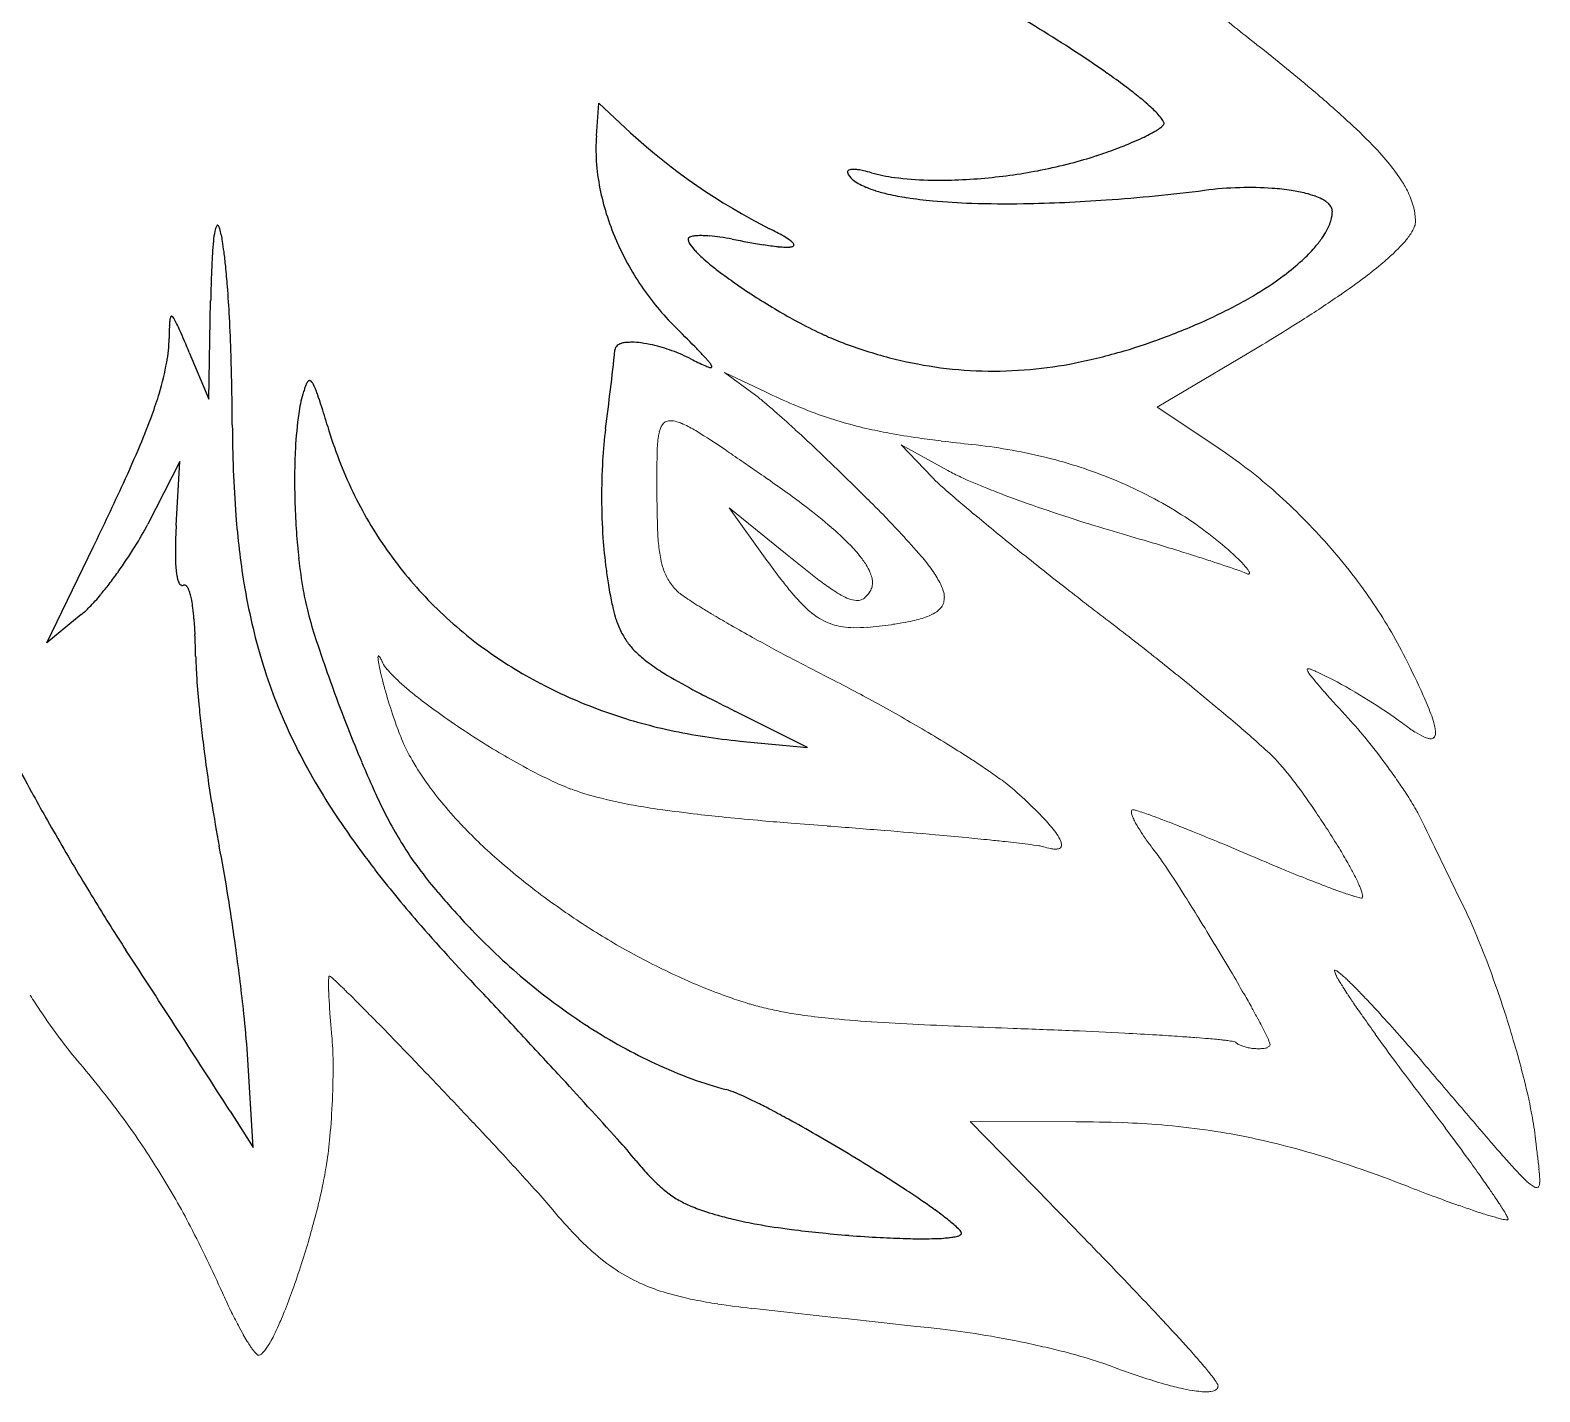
# Model space of a CAD drawing. Header units: millimetres. Extents: x -84 to 198, y -232 to 68.
# Drawn here: x 56.2 to 197.8, y -226 to -98.4 of the extents above; entities that cross this region are included whole.
import ezdxf

# ---------------------------------------------------------------- set-up
doc = ezdxf.new("R2010")
doc.units = ezdxf.units.MM
for name, color, linetype, lineweight, true_color in [('1', 1, 'Continuous', 0, 0xff0000), ('2', 3, 'Continuous', 25, 0x00ff00), ('3', 5, 'Continuous', 0, 0x0000ff)]:
    doc.layers.add(name, color=color, linetype=linetype, lineweight=lineweight, true_color=true_color)

msp = doc.modelspace()

# ---------------------------------------------------------------- linework, layer by layer
at = {"layer": '1'}
for p, q in [((170.5, -128.61), (161.9, -133.7)), ((161.9, -133.7), (167.67, -137.55)), ((154.29, -200.72), (144.38, -200.7)), ((144.38, -200.7), (151.86, -208.34))]:
    msp.add_line(p, q, dxfattribs=at)
for centre, radius, start, end in [((412.86, 205.78), 389.5, 230.876, 231.6633), ((25.76, -283.72), 234.57, 49.9309, 51.6632), ((121.46, -169.95), 85.89, 47.0681, 49.9309), ((142.21, -147.65), 55.44, 43.5442, 47.0681), ((164.47, -126.49), 24.73, 38.2665, 43.5442), ((170.04, -122.1), 17.63, 33.0154, 38.2665), ((176.29, -118.04), 10.18, 26.1032, 33.0154), ((178.61, -116.9), 7.59, 14.3358, 26.1032), ((181, -116.29), 5.12, 0, 14.3358), ((180.93, -114.37), 5.66, 321.6379, 327.0873), ((182.62, -115.47), 3.65, 327.0873, 339.4139), ((184.81, -116.29), 1.32, 339.4139, 0), ((174.56, -108.98), 14.02, 313.2653, 317.5796), ((177.37, -111.55), 10.21, 317.5796, 321.6379), ((158.65, -91.23), 37.87, 306.9763, 310.1603), ((165.62, -99.49), 27.06, 310.1603, 313.2653), ((136.97, -62.43), 73.92, 304.6976, 306.9763), ((120.34, -38.42), 103.12, 302.3356, 304.6976), ((70.63, 40.12), 196.07, 300.6228, 302.3356), ((140.73, -177.89), 48.5, 48.7103, 56.2659), ((135.24, -184.14), 56.82, 41.7306, 48.7103), ((135.73, -183.7), 56.17, 34.5854, 41.7306), ((144.43, -177.7), 45.6, 26.6537, 34.5854), ((176.12, -158.34), 0.146, 162.2557, 193.4097), ((176.04, -158.31), 0.0622, 113.7256, 162.2557), ((176.44, -158.26), 0.479, 193.4097, 210.4047), ((176.06, -158.37), 0.12, 91.7598, 113.7256), ((179.24, -156.62), 3.72, 210.4047, 216.4852), ((176.07, -158.69), 0.447, 80.4385, 91.7598), ((176.01, -159.08), 0.838, 73.6584, 80.4385), ((175.55, -160.63), 2.46, 69.7006, 73.6584), ((174.79, -162.69), 4.65, 64.4377, 69.7006), ((144.01, -227.04), 75.98, 63.1367, 64.4377), ((92.16, -203.94), 104.09, 24.5243, 26.6541), ((182.58, -154.15), 7.87, 216.4852, 219.2486), ((196.9, -142.45), 26.36, 219.2486, 220.7588), ((211.6, -129.78), 45.78, 220.7588, 221.9873), ((153.18, -206.93), 53.91, 53.9502, 62.1766), ((567.63, 190.64), 524.76, 221.9873, 222.3502), ((164.87, -170.77), 24.17, 20.1033, 24.5243), ((175.22, -166.98), 13.15, 16.2015, 20.1033), ((145.42, -194.21), 46.53, 38.9905, 42.3499), ((200.75, -142.19), 26.43, 233.1841, 234.9857), ((193.51, -152.52), 13.82, 234.9857, 237.4775), ((190.54, -157.17), 8.3, 237.4775, 244.159), ((183.32, -164.63), 4.71, 9.6831, 16.2015), ((185.39, -164.27), 2.61, 359.4853, 9.6831), ((130.92, -205.95), 65.19, 36.1526, 38.9905), ((187.75, -162.94), 1.89, 244.159, 258.1729), ((187.57, -163.79), 1.02, 258.1729, 270.0859), ((187.57, -164.34), 0.469, 270.0859, 287.7417), ((187.61, -164.46), 0.345, 287.7417, 315.6591), ((187.54, -164.4), 0.436, 315.6591, 340.4084), ((187.25, -164.29), 0.752, 340.4084, 359.4853), ((134.59, -203.26), 60.64, 34.6569, 36.1526), ((145.94, -195.42), 46.84, 32.9551, 34.6569), ((154.77, -189.69), 36.32, 30.0942, 32.9551), ((173.34, -178.93), 14.85, 25.62, 30.0942), ((1059.03, 246.19), 967.58, 205.64067, 206.14926), ((146.73, -201.81), 48.79, 23.229, 26.2421), ((116.74, -214.68), 81.42, 20.8966, 23.229), ((178.58, -186.57), 0.0646, 135, 196.1066), ((180.58, -185.99), 2.14, 196.1066, 206.2347), ((178.58, -186.56), 0.0561, 67.3636, 135), ((178.09, -187.74), 1.33, 54.2345, 67.3636), ((176.94, -189.34), 3.3, 51.5926, 54.2345), ((174.77, -192.07), 6.78, 49.75, 51.5926), ((104.66, -219.29), 94.35, 19.1585, 20.8966), ((90.73, -187.73), 6.54, 174.3793, 180.1346), ((99.73, -187.71), 15.54, 180.1346, 181.2265), ((113.55, -187.41), 29.36, 181.2265, 182.021), ((84.26, -187.09), 0.0365, 90, 174.3793), ((84.26, -187.22), 0.166, 48.5634, 90), ((59.26, -215.54), 37.95, 45.8798, 48.5634), ((183.2, -184.7), 5.06, 206.2347, 208.3205), ((187.74, -182.25), 10.23, 208.3205, 209.7877), ((191.44, -180.14), 14.48, 209.7877, 211.2558), ((203.46, -172.84), 28.54, 211.2558, 212.3014), ((172.91, -194.27), 9.66, 47.9304, 49.75), ((213, -166.81), 39.84, 212.3014, 213.3826), ((166.49, -201.38), 19.25, 46.641, 47.9304), ((161.19, -207), 26.97, 45.3184, 46.641), ((144.18, -224.19), 51.16, 44.358, 45.3184), ((107.17, -156.7), 60.25, 212.2567, 213.849), ((124.03, -187.04), 39.85, 182.021, 182.8979), ((152.24, -185.61), 68.09, 182.8979, 183.5687), ((26.31, -249.52), 85.27, 45.3469, 45.8798), ((-29.14, -305.64), 164.17, 44.9629, 45.3469), ((-73.16, -349.61), 226.38, 44.5525, 44.9629), ((242.44, -147.41), 75.09, 213.3826, 214.1701), ((264.59, -132.38), 101.86, 214.1701, 215.041), ((131.02, -237.06), 69.56, 43.3017, 44.358), ((94.88, -271.12), 119.23, 42.4948, 43.3017), ((94.34, -222.87), 105.27, 17.5131, 19.1585), ((111.27, -153.95), 65.19, 213.849, 216.8263), ((170.23, -184.49), 86.12, 183.5687, 184.4372), ((-201.18, -475.65), 406.04, 44.246, 44.5525), ((323.47, -91.08), 173.77, 215.041, 215.7078), ((71.44, -292.59), 151.01, 41.4527, 42.4948), ((199.74, -182.2), 115.72, 184.4372, 185.1864), ((-290.99, -563.12), 531.41, 43.8692, 44.246), ((360.61, -64.39), 219.52, 215.7078, 216.5738), ((96.82, -222.09), 102.67, 15.7769, 17.5131), ((97.37, -164.35), 47.83, 216.8263, 220.3023), ((55.04, -195.33), 29.58, 0.5556, 5.1797), ((32.17, -327.28), 203.41, 40.5547, 41.4527), ((-10.04, -255.46), 93.02, 36.2025, 40.3022), ((15.89, -195.71), 68.73, 357.5225, 0.5556), ((-435.18, -701.73), 731.41, 43.5481, 43.86923), ((419.77, -20.5), 293.18, 216.5738, 217.3231), ((-775.11, -1018.11), 1265.92, 40.32277, 40.55508), ((116.85, -216.43), 81.86, 13.8324, 15.7769), ((-434.34, -700.93), 730.25, 43.2288, 43.5481), ((134.1, -212.19), 64.1, 10.644, 13.8324), ((13.01, -195.59), 71.61, 354.7778, 357.5225), ((-98.13, -415.36), 358.08, 36.7106, 37.3227), ((625.8, 170.91), 571.55, 220.3228, 220.8373), ((3.47, -245.56), 76.27, 31.6747, 36.2025), ((-301.5, -576.06), 547.94, 42.8602, 43.2288), ((154.09, -320.91), 120.19, 87.8033, 89.9021), ((155.54, -282.93), 82.19, 85.2652, 87.8033), ((156.35, -273.14), 72.37, 82.002, 85.2652), ((170.79, -205.29), 26.76, 5.7089, 10.644), ((43.51, -198.38), 40.99, 351.1498, 354.7778), ((157.34, -266.14), 65.3, 78.5667, 82.002), ((156.89, -268.34), 67.54, 75.3467, 78.5667), ((-25.98, -361.55), 268.07, 36.0031, 36.7106), ((-171.82, -455.72), 371.02, 42.043, 42.8602), ((152.64, -284.61), 84.36, 72.4656, 75.3467), ((334.06, -81.25), 185.94, 220.8373, 221.3207), ((249.96, -197.38), 52.8, 185.7085, 187.0987), ((46.43, -198.83), 38.03, 348.0107, 351.1509), ((147.92, -299.55), 100.02, 70.4021, 72.4656), ((19.15, -328.76), 212.29, 35.4588, 36.0031), ((250.72, -154.52), 74.97, 221.3207, 222.0819), ((223.76, -178.86), 38.64, 222.0819, 224.7821), ((118.14, -213.79), 80.04, 6.1815, 7.0987), ((182.18, -206.86), 15.62, 2.8401, 6.1815), ((0.27, -247.54), 80.04, 27.5339, 31.6747), ((130.3, -349.04), 152.56, 68.7314, 70.4021), ((90.59, -277.89), 124.59, 34.7483, 35.4588), ((200.89, -201.56), 6.42, 224.7821, 231.4092), ((198.63, -204.39), 2.8, 231.4092, 240.4124), ((197.26, -206.53), 0.495, 332.4465, 346.3212), ((196.4, -206.32), 1.38, 346.3212, 354.6145), ((195.2, -206.21), 2.58, 354.6145, 2.8401), ((19.79, -193.17), 65.27, 345.6141, 348.0107), ((51.79, -254.07), 69.92, 40.1604, 42.043), ((248.21, -46.13), 172.5, 248.7312, 249.5912), ((233.69, -85.14), 130.87, 249.5912, 250.5785), ((117.42, -259.27), 91.93, 34.1071, 34.7483), ((153.06, -235.14), 48.89, 33.2279, 34.1071), ((197.53, -206.33), 0.57, 240.4124, 260.4615), ((197.48, -206.64), 0.252, 260.4615, 296.405), ((197.48, -206.65), 0.251, 296.405, 332.4465), ((9.06, -190.42), 76.34, 343.8505, 345.6141), ((146.65, -174.03), 54.2, 220.1602, 223.517), ((-625.44, -968.52), 1087.22, 44.00722, 44.36202), ((224.73, -110.56), 103.91, 250.5785, 251.3333), ((211.04, -151.09), 61.14, 251.3333, 252.3173), ((206.17, -166.35), 45.12, 252.3173, 253.2046), ((164.61, -227.57), 35.08, 32.3802, 33.2279), ((179.15, -218.35), 17.86, 31.1921, 32.3802), ((183.61, -215.65), 12.65, 30.0104, 31.1921), ((189.12, -212.47), 6.29, 28.3349, 30.0104), ((192.34, -210.73), 2.63, 19.8359, 28.3349), ((-29.86, -263.25), 114.01, 24.0648, 27.5339), ((200.07, -186.57), 23.99, 253.2046, 254.4213), ((198.25, -193.1), 17.22, 254.4213, 255.5935), ((196.15, -201.28), 8.78, 255.5935, 257.2354), ((195.08, -205.99), 3.95, 257.2354, 264.809), ((194.73, -209.82), 0.0957, 264.809, 315), ((194.77, -209.86), 0.0503, 315, 19.8359), ((1.55, -188.25), 84.16, 342.1709, 343.8505), ((126.27, -193.38), 26.1, 223.517, 228.355), ((122.2, -197.96), 19.97, 228.355, 236.4584), ((-262.29, -617.73), 582.32, 43.52242, 44.00722), ((5.56, -189.54), 79.95, 340.2821, 342.1709), ((120.17, -201.02), 16.3, 236.4584, 245.4293), ((29.36, -198.06), 54.67, 337.998, 340.2821), ((120.92, -199.38), 18.1, 245.4293, 252.8561), ((126.41, -193.46), 57.13, 204.0653, 205.8923), ((124.52, -187.71), 30.31, 252.8561, 258.5936), ((126.95, -175.65), 42.61, 258.5936, 261.5618), ((133.63, -130.64), 88.12, 261.5618, 263.6258), ((-144.92, -506.27), 420.46, 43.0603, 43.5224), ((114.64, -199.18), 44.04, 205.8923, 207.9732), ((41.76, -203.08), 41.29, 336.0777, 337.998), ((764.07, 5537.78), 5791.48, 263.653197, 263.829261), ((3.56, -367.52), 217.24, 42.4174, 43.0603), ((106.67, -203.41), 35.02, 207.9732, 209.5562), ((94.1, -210.53), 20.58, 209.5562, 211.6214), ((64.6, -213.53), 16.17, 330.9935, 333.4772), ((58.92, -210.69), 22.52, 333.4772, 336.0777), ((133.95, -290.49), 70.75, 80.775, 83.8404), ((129.99, -314.86), 95.44, 78.1357, 80.775), ((89.48, -213.38), 15.15, 211.6214, 213.4904), ((83.53, -217.31), 8.02, 213.4904, 216.0591), ((80.18, -219.75), 3.88, 216.0591, 226.249), ((75.12, -219.65), 3.99, 314.4114, 327.5149), ((71.53, -217.37), 8.24, 327.5149, 330.9935), ((131.22, -308.98), 89.43, 76.7506, 78.1357), ((135.39, -291.3), 71.27, 75.1991, 76.7506), ((49.41, -325.62), 155.13, 41.7889, 42.4174), ((106.33, -274.75), 78.79, 40.907, 41.7889), ((77.65, -222.4), 0.212, 226.249, 270.9221), ((77.65, -222.23), 0.38, 270.9774, 314.4114), ((138.9, -278), 57.51, 72.8047, 75.1991), ((147.62, -249.83), 28.02, 69.3743, 72.8047), ((186.92, -145.4), 83.56, 249.3733, 251.48), ((123.56, -259.82), 55.99, 40.0344, 40.907), ((175.27, -180.21), 46.85, 251.48, 254.2936), ((144.81, -241.97), 28.24, 38.8059, 40.0344), ((151.19, -236.84), 20.05, 37.5894, 38.8059), ((159.04, -230.8), 10.15, 35.879, 37.5894), ((163.21, -227.78), 5, 29.1275, 35.879), ((171.7, -192.88), 33.69, 254.2936, 256.9761), ((167.87, -209.44), 16.7, 256.9761, 260.7869), ((167.03, -214.65), 11.41, 260.7869, 264.8224), ((166.46, -220.89), 5.15, 264.8224, 270.8341), ((166.49, -222.67), 3.37, 270.8341, 277.7275), ((166.75, -224.57), 1.45, 277.7275, 288.255), ((166.9, -225.03), 0.97, 288.255, 299.6882), ((167.12, -225.42), 0.523, 299.6882, 315.2844), ((167.2, -225.49), 0.411, 315.2844, 338.1402), ((167.34, -225.48), 0.274, 0, 29.1275), ((167.16, -225.48), 0.449, 338.1402, 0)]:
    msp.add_arc(centre, radius, start, end, dxfattribs=at)
at = {"layer": '2'}
for p, q in [((109.32, -108.28), (109.55, -105.22)), ((109.55, -105.22), (112.51, -107.98)), ((72.98, -132.97), (73.14, -123.71)), ((71.14, -128.59), (72.98, -132.97)), ((70.26, -138.82), (67.25, -144.67)), ((69.91, -144.81), (70.26, -138.82)), ((57.78, -155.82), (62.13, -146.83)), ((61.01, -153.16), (57.78, -155.82)), ((129.12, -165.63), (122.3, -162.21)), ((122.78, -165.02), (129.12, -165.63)), ((77.14, -203.14), (76.59, -194.37)), ((74.97, -199.73), (77.14, -203.14))]:
    msp.add_line(p, q, dxfattribs=at)
for centre, radius, start, end in [((58.28, -248.39), 176.39, 58.1846, 60.5845), ((70.61, -228.52), 153.01, 56.7081, 58.1846), ((99.93, -183.87), 99.59, 54.8779, 56.7081), ((113.84, -164.1), 75.42, 53.3297, 54.8779), ((133.75, -137.36), 42.08, 51.2571, 53.3297), ((140.74, -128.64), 30.91, 49.3596, 51.2571), ((149.95, -117.92), 16.77, 46.7839, 49.3596), ((154.88, -112.67), 9.57, 39.0715, 46.7839), ((159.46, -103.82), 4.6, 302.9042, 306.1687), ((160.86, -105.73), 2.25, 306.1687, 310.844), ((161.24, -107.51), 1.38, 18.681, 39.0715), ((161.65, -106.65), 1.03, 310.844, 328.7869), ((162.41, -107.11), 0.141, 328.7869, 18.6785), ((125.88, -109.54), 16.61, 175.6423, 183.7908), ((151.35, -65.7), 57.4, 227.4345, 243.292), ((144.32, -72.8), 39.17, 290.4885, 292.9106), ((147.6, -80.57), 30.73, 292.9106, 294.8083), ((153.11, -92.48), 17.61, 294.8083, 297.3153), ((155.32, -96.76), 12.79, 297.3153, 299.6469), ((158.4, -102.19), 6.56, 299.6469, 302.9042), ((144.54, -75.07), 36.95, 284.5302, 288.4065), ((139.48, -59.87), 52.98, 288.4059, 290.4885), ((129.66, -109.29), 20.4, 183.7908, 191.142), ((133.03, -111.66), 0.168, 147.1912, 188.4947), ((133.37, -111.61), 0.514, 188.4947, 211.7194), ((133.06, -111.69), 0.207, 115.1128, 147.1912), ((133.28, -112.15), 0.724, 98.1294, 115.1128), ((133.38, -112.86), 1.44, 88.3158, 98.1294), ((133.3, -115.52), 4.1, 82.5119, 88.3158), ((133, -117.84), 6.44, 77.7191, 82.5119), ((131.46, -124.88), 13.64, 74.4258, 77.7191), ((139.23, -97), 15.3, 254.4213, 262.6309), ((141.12, -61.03), 51.41, 278.1624, 281.124), ((141.81, -64.52), 47.85, 281.124, 284.5302), ((131.45, -108.94), 22.22, 191.142, 197.3742), ((134.6, -110.85), 1.97, 211.7179, 234.3682), ((136.91, -107.63), 5.93, 234.3682, 247.3562), ((138.25, -104.42), 9.4, 247.3562, 252.8788), ((141.32, -80.9), 31.53, 262.6309, 268.3462), ((141.55, -72.94), 39.49, 268.3462, 271.9962), ((141.18, -62.3), 50.14, 271.9962, 275.2355), ((140.95, -59.82), 52.63, 275.2355, 278.1624), ((170.66, -148.62), 35.5, 91.6341, 96.9932), ((170.5, -143.05), 29.93, 85.7972, 91.6341), ((170.94, -137.12), 23.99, 81.4739, 85.7972), ((140.49, -97.16), 17.01, 252.8788, 256.9847), ((141.9, -91.07), 23.26, 256.9847, 261.4083), ((144.9, -71.18), 43.37, 261.4083, 264.6472), ((146.37, -55.51), 59.11, 264.6472, 268.1971), ((147.77, -11.07), 103.57, 268.1971, 270.8787), ((147.31, 18.95), 133.59, 270.8787, 274.2075), ((143.12, 75.94), 190.74, 274.2075, 276.9932), ((172.44, -127.09), 13.85, 75.7832, 81.4739), ((173.4, -123.32), 9.96, 70.4393, 75.7832), ((175.03, -118.71), 5.07, 62.944, 70.4393), ((175.7, -117.4), 3.6, 55.6431, 62.944), ((176.64, -116.04), 1.94, 45.697, 55.6431), ((177.09, -115.57), 1.29, 25.8577, 45.697), ((134.13, -108.1), 25.03, 197.3742, 203.2459), ((175.49, -115.34), 2.84, 343.5147, 0), ((177.56, -115.34), 0.767, 0, 25.8577), ((81.95, -118.93), 8.59, 168.4873, 174.7588), ((77.28, -117.98), 3.82, 164.628, 168.4873), ((74.84, -117.31), 1.29, 157.9921, 164.628), ((74.22, -117.06), 0.615, 144.7201, 157.9921), ((73.8, -116.77), 0.11, 112.9262, 144.7201), ((73.79, -116.72), 0.0619, 54.2928, 112.9262), ((73.64, -116.92), 0.312, 29.1168, 54.2928), ((72.96, -117.31), 1.09, 16.8206, 29.1168), ((67.62, -118.92), 6.66, 11.846, 16.8206), ((112.33, -143.43), 29.57, 60.5205, 63.4421), ((171.54, -113.77), 7.11, 324.551, 331.4393), ((173.16, -114.65), 5.27, 331.4393, 343.5147), ((125.29, -122.91), 52.11, 174.7588, 177.3037), ((61.92, -120.11), 12.49, 8.9717, 11.846), ((42.92, -123.11), 31.72, 7.1681, 8.9717), ((135.38, -107.56), 26.39, 203.2459, 214.1298), ((118.06, -117.95), 0.151, 122.6267, 180), ((118.54, -117.95), 0.624, 180, 209.2992), ((118.53, -118.69), 1.02, 101.3375, 122.6267), ((121.34, -116.38), 3.84, 209.2992, 221.0042), ((118.8, -120.01), 2.37, 96.0107, 101.3375), ((123.7, -114.33), 6.96, 221.0042, 224.8289), ((119.05, -122.46), 4.83, 92.2838, 96.0107), ((119.13, -124.42), 6.79, 88.433, 92.2838), ((118.98, -129.91), 12.28, 85.5694, 88.433), ((118.7, -133.52), 15.91, 82.0353, 85.5694), ((117.81, -139.87), 22.32, 79.0513, 82.0353), ((141.15, -19.25), 100.54, 259.051, 260.7395), ((128.62, -96.11), 22.66, 260.7395, 264.2962), ((127.48, -107.48), 11.24, 264.2962, 267.9851), ((123.94, -122.88), 5.97, 54.0161, 60.5205), ((127.19, -115.82), 2.89, 267.9851, 275.2606), ((125.96, -120.1), 2.53, 45.2279, 54.0161), ((127.31, -117.14), 1.56, 275.2606, 281.495), ((127.51, -118.11), 0.57, 281.495, 291.8254), ((127.6, -118.33), 0.333, 291.8254, 306.0613), ((127.45, -118.6), 0.41, 23.2589, 45.2279), ((127.71, -118.49), 0.139, 306.0613, 328.1883), ((127.66, -118.51), 0.184, 359.4305, 23.2589), ((127.74, -118.51), 0.108, 328.1883, 359.4305), ((165.77, -109.28), 14.44, 312.3492, 319.0596), ((168.23, -111.41), 11.18, 319.0596, 324.551), ((27.47, -125.06), 47.3, 5.5239, 7.1681), ((128.07, -109.99), 13.12, 224.8289, 227.6147), ((131.38, -106.36), 18.04, 227.6147, 230.6079), ((140.58, -95.15), 32.54, 230.6079, 232.8365), ((159.49, -102.39), 23.76, 307.1202, 312.3492), ((157.81, -124.44), 84.66, 177.3037, 178.2527), ((-17.11, -129.37), 92.09, 4.3457, 5.5239), ((146.82, -86.92), 42.86, 232.8365, 235.5176), ((155.6, -97.26), 30.19, 300.4107, 307.1202), ((221.58, -126.38), 148.46, 178.2527, 178.9693), ((-47.66, -131.69), 122.73, 2.9951, 4.3457), ((134.87, -107.91), 25.77, 214.1298, 225.1449), ((157.59, -71.24), 61.89, 235.5176, 237.7489), ((159.02, -68.98), 64.56, 237.7489, 239.773), ((149.43, -86.74), 42.38, 294.7486, 300.4107), ((77.37, -126.42), 8.11, 175.2958, 178.0212), ((73.97, -126.14), 4.69, 172.429, 175.2958), ((70.9, -125.74), 1.6, 167.5175, 172.429), ((70.2, -125.58), 0.876, 159.4605, 167.5175), ((69.59, -125.35), 0.226, 143.5765, 159.4605), ((69.47, -125.26), 0.0766, 87.1942, 143.5765), ((69.46, -125.34), 0.147, 47.382, 87.1942), ((69.12, -125.7), 0.649, 31.3103, 47.382), ((64.38, -128.59), 6.2, 26.1287, 31.3103), ((56.87, -132.28), 14.57, 23.5158, 26.1287), ((-114.89, -135.21), 190.05, 1.9098, 2.9951), ((155.06, -75.77), 56.71, 239.773, 241.9328), ((150.48, -84.36), 46.97, 241.9328, 245.0608), ((137.19, -60.19), 71.63, 290.9244, 294.7467), ((54.7, -126.99), 14.55, 350.0075, 358.9758), ((135.42, -128.43), 66.19, 178.0212, 178.9748), ((-91.39, -196.79), 176.26, 22.7646, 23.5158), ((-70.69, -314.51), 265.67, 44.5813, 45.1447), ((140.97, -104.8), 24.42, 245.0608, 249.3994), ((142.96, -75.27), 55.48, 286.5812, 290.9244), ((-155.24, -100.02), 267.8, 352.3361, 353.9282), ((111.59, -128.37), 0.535, 152.5378, 177.502), ((111.66, -128.4), 0.609, 129.1667, 152.5378), ((111.81, -128.59), 0.85, 115.4529, 129.1667), ((112.14, -129.27), 1.61, 105.4962, 115.4529), ((112.33, -129.98), 2.35, 95.8413, 105.4962), ((112.59, -132.54), 4.91, 89.1763, 95.8413), ((112.56, -134.63), 7.01, 82.3721, 89.1763), ((111.87, -139.86), 12.28, 77.2328, 82.3721), ((111.24, -142.61), 15.1, 70.0217, 77.2328), ((110.88, -143.6), 16.15, 63.0491, 70.0217), ((89.7, -156.45), 40.49, 43.1378, 44.5813), ((102.83, -144.14), 22.49, 41.6809, 43.1378), ((148.21, -85.55), 44.99, 249.3993, 255.3247), ((144.7, -81.11), 49.38, 281.1353, 286.5812), ((44.91, -125.26), 24.48, 343.0968, 350.0075), ((-137.61, -135.96), 212.78, 1.0604, 1.9098), ((135.07, -96.03), 37.21, 243.0494, 245.2304), ((120.71, -127.14), 2.94, 245.2304, 252.9907), ((113.83, -134.35), 7.76, 39.2004, 41.6809), ((116.56, -132.12), 4.24, 35.0535, 39.2004), ((120.19, -128.84), 1.17, 252.9907, 260.6567), ((120.04, -129.76), 0.238, 260.6567, 277.6825), ((119.24, -130.24), 0.964, 26.3484, 35.0535), ((120.06, -129.91), 0.0829, 277.6825, 317.8338), ((119.67, -130.03), 0.488, 17.8678, 26.3484), ((120.07, -129.92), 0.0665, 317.8338, 2.9062), ((119.98, -129.93), 0.157, 2.9062, 17.8678), ((146.66, -91.46), 38.88, 255.3247, 261.6996), ((146.48, -92.68), 37.65, 261.6996, 268.4805), ((146.51, -91.58), 38.75, 268.4805, 275.1646), ((146.3, -89.25), 41.09, 275.1646, 281.1353), ((85.13, -132.95), 3.33, 154.8806, 158.9737), ((83.27, -132.08), 1.28, 148.2812, 154.8806), ((82.87, -131.82), 0.803, 139.9196, 148.2812), ((82.51, -131.52), 0.334, 126.9413, 139.9196), ((82.42, -131.41), 0.193, 97.3845, 126.9413), ((82.42, -131.38), 0.163, 65.1515, 97.3845), ((82.34, -131.55), 0.348, 33.8022, 65.1515), ((79.89, -133.19), 3.3, 23.7356, 33.8022), ((33.68, -121.85), 36.22, 339.6809, 343.0968), ((-166.14, -136.49), 241.31, 0.2628, 1.0604), ((94.04, -136.04), 12.76, 163.8144, 172.2034), ((96.81, -136.85), 15.64, 162.0304, 163.8146), ((87, -133.66), 5.33, 158.9737, 162.0304), ((76.5, -134.68), 7, 21.199, 23.7356), ((68.53, -137.77), 15.55, 19.4972, 21.199), ((58.87, -141.19), 25.8, 17.4121, 19.4972), ((-1.44, -108.84), 73.68, 337.2859, 339.6809), ((120.78, -139.7), 39.75, 172.2034, 176.953), ((-45.46, -173.91), 135.14, 16.5012, 17.4121), ((199.36, -134.81), 124.19, 180.2634, 184.1847), ((123.34, -123.91), 40.91, 196.5009, 205.6835), ((151.2, -141.02), 41.37, 172.6553, 176.79), ((-36.94, -93.98), 112.16, 335.3066, 337.2859), ((134.71, -140.44), 53.7, 176.953, 179.5316), ((170.26, -142.09), 60.46, 176.79, 180.2102), ((150.36, -140.57), 69.35, 179.5316, 181.8006), ((-232.94, -3.86), 327.88, 334.1489, 335.3066), ((151.86, -140.53), 70.85, 181.8006, 183.9694), ((121.44, -124.82), 38.81, 205.6835, 215.112), ((169.76, -142.09), 59.96, 180.2102, 183.6942), ((145.69, -138.74), 70.37, 184.1847, 189.3946), ((39.1, -130.16), 31.67, 328.2834, 332.735), ((127.06, -148.12), 57.25, 176.6783, 178.4365), ((141.95, -141.21), 60.92, 183.9694, 186.3083), ((30.09, -124.59), 42.25, 324.4298, 328.2834), ((97.49, -147.32), 27.66, 178.4365, 180.966), ((121.39, -124.86), 38.74, 215.112, 224.5816), ((149.07, -143.43), 39.22, 183.6942, 188.002), ((88.74, -147.46), 18.91, 180.966, 183.6607), ((131.13, -142.41), 50.04, 186.3083, 189.7703), ((32.8, -126.53), 38.92, 322.3497, 324.4298), ((78.42, -148.12), 8.57, 183.6607, 187.6634), ((75.52, -148.51), 5.64, 187.6634, 192.2572), ((72.3, -149.21), 2.35, 192.2572, 199.3785), ((71.48, -149.5), 1.48, 199.3785, 208.1869), ((214.25, -134.26), 105.05, 188.0022, 188.829), ((45.43, -136.64), 22.75, 315.8809, 319.9668), ((40.14, -132.19), 29.65, 319.9668, 322.3497), ((70.7, -149.92), 0.6, 208.1869, 222.0247), ((70.5, -150.1), 0.327, 222.0247, 255.2356), ((70.49, -150.14), 0.29, 255.2356, 290.5913), ((70.67, -150.62), 0.223, 65.1735, 110.6007), ((70.56, -150.85), 0.483, 34.7372, 65.1735), ((70.09, -151.18), 1.06, 25.3911, 34.7372), ((68.78, -151.8), 2.5, 19.3044, 25.3911), ((67.54, -152.24), 3.82, 14.0108, 19.3044), ((62.99, -153.37), 8.52, 10.4667, 14.0108), ((136.62, -140.24), 61.18, 189.3946, 193.0066), ((106.45, -146.66), 24.99, 189.7703, 194.6695), ((146.88, -144.73), 36.87, 188.829, 190.2246), ((134.83, -146.9), 24.62, 190.2246, 193.5286), ((55.26, -146.17), 9.05, 309.4017, 315.8809), ((59.05, -154.1), 12.52, 7.1698, 10.4667), ((45.68, -155.78), 25.99, 4.8816, 7.1698), ((122.57, -123.7), 40.4, 224.5816, 233.8549), ((122.41, -149.89), 11.86, 193.5286, 198.2908), ((34.79, -156.71), 36.93, 2.5927, 4.8816), ((128.62, -142.09), 52.97, 193.0066, 196.8885), ((121.26, -142.78), 40.3, 194.6697, 198.241), ((119.69, -150.79), 8.99, 198.2908, 206.495), ((0.56, -158.26), 71.18, 0.9443, 2.5927), ((230.8, -106.68), 155.64, 198.241, 200.0582), ((117.76, -151.75), 6.83, 206.495, 215.9072), ((107.46, -156.5), 35.72, 180.9456, 183.7117), ((123.56, -122.33), 42.08, 233.8549, 242.4289), ((118.06, -151.54), 7.2, 215.9072, 224.558), ((120.55, -149.08), 10.69, 224.558, 231.6532), ((126.93, -142.6), 51.21, 196.8885, 201.0391), ((123.32, -145.58), 15.15, 231.6532, 238.1607), ((141.24, -116.72), 49.13, 238.1607, 241.7734), ((162.38, -152.94), 90.76, 183.7117, 185.447), ((125.75, -118.15), 46.8, 242.4289, 250.5586), ((127.6, -142.35), 51.92, 201.0391, 205.1611), ((254.57, -98), 180.95, 200.0582, 201.3185), ((160.2, -81.39), 89.23, 241.7734, 242.834), ((270.02, 132.59), 329.74, 242.834, 243.3857), ((189.38, -150.36), 117.88, 185.447, 186.4658), ((126.75, -115.32), 49.81, 250.5586, 257.7603), ((224.86, -146.34), 153.59, 186.4658, 187.3584), ((215.29, -113.33), 138.78, 201.3185, 202.7576), ((128.21, -108.56), 56.72, 257.7603, 264.508), ((129.84, -141.29), 54.4, 205.1611, 208.9242), ((185.66, -99.16), 147.35, 207.2763, 208.6457), ((236.76, -144.8), 165.59, 187.3584, 189.0401), ((185.86, -125.68), 106.86, 202.7573, 204.2342), ((138.16, -136.69), 63.91, 208.9242, 212.396), ((224.1, -78.16), 191.15, 208.6457, 209.4515), ((139.24, -146.66), 55.74, 204.2342, 206.2791), ((190.56, -152.16), 118.8, 189.0401, 191.0255), ((144.28, -132.81), 71.15, 212.396, 215.2079), ((274.16, -49.9), 248.63, 209.4515, 210.1581), ((128.32, -152.05), 43.56, 206.2791, 209.6006), ((160.89, -121.09), 91.48, 215.2079, 217.6877), ((119.37, -157.14), 33.26, 209.6006, 213.4015), ((290.67, -40.3), 267.73, 210.1581, 211.4933), ((-60.88, -201.15), 137.36, 9.2299, 11.0259), ((119.76, -156.88), 33.74, 213.4015, 217.1065), ((175.74, -109.62), 110.25, 217.6877, 220.9885), ((129.77, -149.31), 46.28, 217.1065, 220.2696), ((-149.38, -215.53), 227.02, 7.8329, 9.2299), ((140.28, -140.41), 60.05, 220.2696, 222.1635), ((225.12, -80.46), 190.86, 211.4933, 213.0748), ((181.48, -103.1), 115.64, 222.1635, 223.5283), ((243.44, -50.79), 199.94, 220.9885, 223.4394), ((140.98, -141.57), 59.77, 223.5283, 230.3763), ((-2120.94, -1611.16), 2610.4, 32.73107, 33.12606), ((-135.9, -213.67), 213.41, 6.2079, 7.8329), ((-518.39, -772.22), 849.28, 43.0702, 43.43954), ((140.5, -142.14), 59.03, 230.3763, 237.267), ((-6.68, -199.62), 83.43, 3.6088, 6.2079), ((-515.55, -769.56), 845.38, 42.70001, 43.0702), ((138.69, -144.97), 55.68, 237.267, 241.0427), ((135.61, -150.54), 49.31, 241.0427, 245.0548), ((133.91, -154.19), 45.28, 245.0548, 249.8035), ((-361.26, -627.19), 635.44, 41.95548, 42.70001), ((130.85, -162.51), 36.42, 249.8035, 255.0993), ((119.77, -204.12), 6.64, 66.9349, 75.0994), ((107.19, -233.67), 38.76, 63.5572, 66.9349), ((96.61, -254.95), 62.53, 62.266, 63.5572), ((76.8, -292.63), 105.09, 61.27, 62.266), ((62.35, -318.98), 135.15, 60.0035, 61.27), ((62.05, -246.64), 66.23, 39.6491, 41.9555), ((37.75, -361.6), 184.36, 58.9192, 60.0035), ((37.71, -361.66), 184.43, 57.8321, 58.9192), ((141.62, -180.69), 37.13, 219.6492, 222.1994), ((126.58, -194.33), 16.82, 222.1994, 225.9887), ((123.59, -197.42), 12.52, 225.9887, 232.7301), ((64.76, -318.65), 133.62, 56.5548, 57.8321), ((121.83, -199.74), 9.61, 232.7301, 240.4262), ((122.24, -199.02), 10.43, 240.4262, 247.0567), ((82, -292.56), 102.35, 55.5209, 56.5548), ((124.95, -192.62), 17.38, 247.0567, 252.1916), ((127.2, -185.6), 24.75, 252.1916, 254.7723), ((134.94, -157.17), 54.22, 254.7723, 256.5157), ((107.06, -256.07), 58.08, 54.1483, 55.5209), ((116, -243.69), 42.81, 52.9025, 54.1483), ((130.07, -177.49), 33.32, 256.5157, 260.1836), ((137.7, -133.35), 78.12, 260.1836, 262.5789), ((140.46, -112.2), 99.45, 262.5789, 264.0641), ((127.73, -228.19), 23.37, 51.2165, 52.9025), ((134, -220.38), 13.36, 46.1014, 51.2165), ((142.09, -211.98), 1.7, 31.7179, 46.1014), ((142.57, -91.87), 119.88, 264.0641, 265.4168), ((142.36, -94.51), 117.24, 265.4168, 266.8532), ((140.46, -129.15), 82.54, 266.8532, 268.565), ((139.95, -149.39), 62.3, 268.565, 269.9963), ((139.95, -178.21), 33.48, 269.9963, 271.9487), ((140.28, -188.06), 23.63, 271.9487, 273.8789), ((141.11, -200.28), 11.37, 273.8789, 276.6609), ((141.54, -203.94), 7.69, 276.6609, 279.6816), ((142.26, -208.2), 3.37, 279.6816, 284.2443), ((142.56, -209.37), 2.16, 284.2443, 289.7522), ((143.01, -210.62), 0.838, 289.7522, 298.6008), ((143.17, -210.91), 0.503, 298.6008, 310.361), ((143.37, -211.14), 0.199, 310.361, 329.0949), ((143.38, -211.18), 0.18, 2.9777, 31.7163), ((143.43, -211.18), 0.13, 329.0949, 2.9777)]:
    msp.add_arc(centre, radius, start, end, dxfattribs=at)
at = {"layer": '3'}
for p, q in [((125.22, -132.31), (121.32, -130.45)), ((121.32, -130.45), (124.25, -132.6)), ((140.81, -140.29), (137.89, -137.23)), ((137.89, -137.23), (142.27, -139.66)), ((125.31, -148.08), (121.78, -143.16)), ((121.78, -143.16), (127.19, -147.57)), ((172.48, -193.48), (172.48, -193.48))]:
    msp.add_line(p, q, dxfattribs=at)
for centre, radius, start, end in [((115.35, -144.67), 14.99, 49.6239, 53.6245), ((155.22, -69.47), 69.63, 244.4805, 246.7932), ((67.56, -200.87), 88.76, 47.98, 49.6239), ((144.56, -94.32), 42.59, 246.7932, 249.7503), ((143.06, -98.41), 38.24, 249.7503, 253.4471), ((117.51, -136.61), 2.37, 148.9063, 165.872), ((116.2, -135.82), 0.843, 120.2972, 148.9063), ((116.2, -135.81), 0.829, 90.9046, 120.2972), ((116.22, -137.23), 2.25, 73.1798, 90.9046), ((115.68, -139.01), 4.11, 66.8853, 73.1798), ((113.7, -143.66), 9.17, 62.6737, 66.8853), ((110.86, -149.15), 15.35, 57.7406, 62.6737), ((36.55, -235.3), 135.1, 47.2938, 47.98), ((143.71, -96.22), 40.52, 253.4471, 257.0383), ((145.23, -89.61), 47.3, 257.0383, 259.7136), ((130.81, -138.37), 15.81, 175.5493, 178.3398), ((125.2, -137.93), 10.18, 171.7233, 175.5493), ((119.44, -137.09), 4.35, 165.872, 171.7233), ((71.63, -211.31), 88.85, 55.6909, 57.7406), ((-9.09, -284.74), 202.39, 46.7331, 47.2938), ((150.29, -61.69), 75.68, 259.7136, 261.8285), ((153.79, -37.32), 100.3, 261.8285, 263.0487), ((163.78, 44.54), 182.77, 263.0487, 263.9525), ((139.07, -188.61), 51.69, 76.3953, 83.9527), ((173.3, -139.6), 58.31, 178.3398, 179.7926), ((70.02, -213.67), 91.7, 55.382, 55.6909), ((-3308.18, -5107.35), 6038.16, 55.343906, 55.381978), ((-32.66, -309.79), 236.78, 45.8605, 46.7331), ((140.52, -182.63), 45.54, 68.3429, 76.3953), ((283.54, -140), 168.56, 179.7926, 180.1748), ((-31.68, -308.77), 235.36, 44.9854, 45.8605), ((150.07, -125.64), 16.04, 240.9273, 245.7572), ((-253.57, -141.64), 368.56, 0, 0.1748), ((69.14, -221.88), 98.96, 52.784, 55.3439), ((151.73, -129.88), 15.09, 223.6394, 228.5513), ((235.37, -35.17), 141.44, 228.5513, 230.1552), ((169.24, -83.07), 62.74, 245.7572, 248.199), ((179.08, -58.47), 89.23, 248.199, 249.3793), ((141.87, -179.25), 41.9, 58.8845, 68.3429), ((212.86, -141.64), 97.87, 180, 181.8748), ((-0.95, -278.06), 191.93, 44.1971, 44.9854), ((192.34, -23.23), 126.88, 249.3793, 250.3691), ((198.14, -6.97), 144.14, 250.3691, 252.0181), ((100.98, -179.96), 46.32, 49.0417, 52.784), ((71.37, -207.74), 91.05, 43.0525, 44.1971), ((291.53, 32.13), 229.09, 230.1552, 230.7399), ((193.19, -22.22), 128.11, 252.0181, 253.7672), ((145.56, -173.12), 34.74, 48.4952, 58.8845), ((141.61, -143.97), 26.59, 181.8748, 185.4723), ((110.71, -168.75), 31.47, 45.0025, 49.0417), ((95.83, -184.89), 57.57, 40.2475, 43.0525), ((372.46, 131.14), 356.97, 230.7399, 231.2084), ((38.76, -552.63), 424.32, 73.3036, 73.7675), ((131.2, -144.97), 16.13, 185.4723, 190.6501), ((122.75, -156.71), 14.45, 39.0402, 45.0025), ((416.34, 185.74), 427.02, 231.2084, 231.9004), ((54.1, -501.49), 370.94, 72.8076, 73.3036), ((73.41, -439.08), 305.61, 72.4596, 72.8076), ((148.98, -169.26), 29.59, 46.4803, 48.4951), ((122.39, -146.63), 7.16, 190.6501, 198.4263), ((197.67, -96.09), 89.1, 215.6948, 217.1292), ((219.56, -34.17), 146.25, 230.8369, 232.0911), ((126.35, -153.79), 9.81, 32.6197, 39.0402), ((130.64, -151.04), 4.71, 23.3517, 32.6197), ((124.99, -160.21), 19.38, 35.4115, 40.2475), ((107.92, -329.93), 191.13, 72.0197, 72.4596), ((132.26, -254.9), 112.25, 70.6734, 72.0197), ((159.25, -158.44), 14.67, 43.6183, 46.4803), ((163.19, -154.69), 9.23, 40.0484, 43.6183), ((120.42, -147.28), 5.09, 198.4263, 211.8975), ((120.66, -147.13), 5.37, 211.8975, 225.0026), ((152.53, -130.27), 32.47, 217.1292, 219.5052), ((151.06, -122.13), 34.77, 232.0911, 234.6639), ((131.84, -150.53), 3.41, 14.5836, 23.3517), ((133.13, -150.19), 2.08, 3.3381, 14.5836), ((131.44, -155.62), 11.46, 28.441, 35.4115), ((166.92, -156.09), 7.54, 65.4777, 70.6734), ((171.03, -147.07), 2.37, 245.4787, 253.1868), ((168.17, -150.51), 2.73, 33.4818, 40.0484), ((170.45, -149), 0.362, 253.1868, 273.004), ((169.19, -149.83), 1.5, 28.2026, 33.4818), ((170.46, -149.23), 0.131, 273.004, 301.2758), ((170.03, -149.38), 0.55, 19.4815, 28.2026), ((170.5, -149.29), 0.0629, 301.2758, 342.5481), ((170.26, -149.3), 0.304, 6.1654, 19.4815), ((170.46, -149.28), 0.0976, 342.5481, 6.1654), ((119.16, -148.63), 3.25, 225.0003, 234.333), ((133.74, -128.31), 28.26, 234.333, 237.4939), ((142.29, -138.71), 19.2, 219.5052, 226.0654), ((141.53, -135.57), 18.29, 234.6639, 239.5974), ((134.69, -147.23), 4.77, 239.5974, 249.2639), ((132.38, -149.35), 3.07, 314.4378, 328.2824), ((133.8, -150.22), 1.4, 328.283, 346.537), ((133.56, -150.16), 1.65, 346.537, 3.3381), ((137.93, -152.1), 4.07, 16.7347, 28.441), ((139.36, -151.67), 2.59, 2.677, 16.7347), ((437.88, 213.2), 461.92, 231.9004, 232.5658), ((144.61, -111.26), 48.48, 237.4939, 238.5541), ((163.88, -79.75), 85.41, 238.5541, 239.3529), ((134.15, -147.15), 7.48, 226.0654, 236.5848), ((133.87, -149.39), 2.46, 249.2639, 265.926), ((133.77, -150.78), 1.07, 265.926, 291.3256), ((133.75, -150.74), 1.11, 291.3256, 314.4378), ((140.03, -151.23), 2.05, 305.6792, 322.8006), ((140.59, -151.65), 1.35, 322.8006, 343.9322), ((140.48, -151.62), 1.46, 343.9322, 2.677), ((177.81, -56.24), 112.74, 239.3529, 240.2894), ((211.73, 3.21), 181.19, 240.2894, 241.0282), ((133.38, -148.33), 6.07, 236.5848, 245.2132), ((133.15, -148.83), 5.52, 245.2132, 254.2638), ((133.27, -148.38), 5.99, 254.2638, 262.0169), ((131.61, -116.6), 37.89, 274.6692, 278.1405), ((132.01, -119.35), 35.1, 278.1408, 280.295), ((135.31, -137.55), 16.61, 280.295, 283.427), ((136.81, -143.83), 10.15, 283.427, 291.4503), ((139.34, -150.26), 3.24, 291.4503, 305.6792), ((-58.24, -434.89), 354.27, 51.6944, 52.566), ((230.8, 37.65), 220.56, 241.0282, 242.0742), ((133.65, -145.69), 8.71, 262.0169, 268.4448), ((133.74, -142.6), 11.79, 268.4448, 274.6692), ((89.31, -157.18), 0.482, 171.263, 181.5887), ((89.04, -157.14), 0.204, 158.0398, 171.263), ((88.89, -157.08), 0.0446, 129.5316, 158.0398), ((88.88, -157.06), 0.0256, 76.0888, 129.5316), ((88.86, -157.13), 0.0942, 48.9958, 76.0888), ((88.75, -157.26), 0.263, 38.5892, 48.9958), ((88.2, -157.69), 0.96, 33.1517, 38.5892), ((-43.13, -415.75), 329.88, 50.7912, 51.6944), ((91.16, -157.13), 2.33, 181.5887, 186.2793), ((93.76, -156.84), 4.94, 186.2793, 190.6484), ((107.32, -154.29), 18.74, 190.6484, 192.8914), ((87.41, -158.22), 1.92, 27.6051, 33.1517), ((118.19, -151.8), 29.9, 192.8914, 194.7362), ((82.32, -160.88), 7.66, 24.8323, 27.6051), ((91.65, -156.56), 2.63, 204.8331, 221.5968), ((101.89, -147.46), 16.32, 221.5968, 228.3015), ((246.91, 68.05), 254.96, 242.0742, 243.047), ((138.72, -146.41), 51.12, 194.7362, 196.147), ((109.03, -139.45), 27.06, 228.3015, 230.7644), ((62.55, -294.52), 151.79, 61.1965, 63.0472), ((142.6, -145.28), 55.16, 196.147, 198.8507), ((121.07, -124.71), 46.09, 230.7644, 232.6514), ((129.19, -114.07), 59.47, 232.6514, 235.0209), ((-9.25, -374.23), 276.28, 50.1826, 50.7912), ((142.69, -94.78), 83.02, 235.0209, 237.0264), ((55.62, -307.12), 166.17, 59.4277, 61.1965), ((53.75, -298.67), 177.91, 49.4241, 50.1826), ((116.47, -154.2), 27.55, 198.8507, 202.6769), ((66.26, -289.11), 145.25, 58.3485, 59.4277), ((97.57, -247.49), 110.53, 47.3744, 49.4241), ((106.87, -158.21), 17.15, 202.6765, 210.1172), ((143.93, -92.87), 85.3, 237.0264, 238.9109), ((89.52, -251.39), 100.93, 57.054, 58.3485), ((115.54, -153.19), 27.17, 210.1172, 216.0276), ((136.69, -104.88), 71.27, 238.9109, 240.9725), ((106.35, -225.41), 69.98, 54.2971, 57.054), ((163.94, -175.38), 12.53, 41.2834, 47.3744), ((129.25, -118.27), 55.95, 240.9725, 244.3092), ((153.29, -184.73), 26.7, 38.0142, 41.284), ((130.15, -202.82), 56.08, 35.7581, 38.0142), ((120.1, -149.87), 32.81, 216.0276, 220.1064), ((115.07, -147.75), 23.24, 244.3092, 249.487), ((115.47, -146.69), 24.37, 249.4868, 255.4817), ((137.47, -182.11), 16.66, 48.6448, 54.2971), ((112, -211.05), 55.21, 45.8454, 48.6444), ((128.48, -142.81), 43.77, 220.1064, 223.6376), ((121.04, -125.18), 46.59, 255.4817, 259.817), ((124.86, -103.93), 68.18, 259.817, 261.9564), ((119.42, -210.54), 69.29, 34.2731, 35.7581), ((133.76, -40.93), 131.8, 261.9564, 263.495), ((139.16, 6.43), 179.48, 263.495, 264.3372), ((151.66, 132.54), 306.2, 264.3372, 264.982), ((159.27, 219.21), 393.21, 264.982, 265.3765), ((134.57, -187.8), 22.81, 41.4902, 45.8454), ((142.42, -180.86), 12.33, 34.2414, 41.4902), ((159.69, -171.65), 0.206, 138.114, 177.8473), ((160, -171.66), 0.52, 177.8473, 189.2086), ((160.84, -171.53), 1.37, 189.2086, 196.2027), ((161.6, -171.31), 2.16, 196.2027, 201.9412), ((159.64, -171.61), 0.143, 90, 138.114), ((164.11, -170.29), 4.86, 201.9412, 205.7649), ((159.64, -172.21), 0.742, 73.2268, 90), ((166.09, -169.34), 7.07, 205.7649, 209.4494), ((152.59, -195.61), 25.18, 70.3573, 73.2268), ((144.36, -218.67), 49.67, 69.6327, 70.3573), ((129.77, -257.96), 91.58, 69.099, 69.6327), ((118.54, -287.38), 123.07, 68.4965, 69.099), ((109.76, -217.13), 80.98, 32.8996, 34.2731), ((134.07, -137.48), 51.5, 223.6376, 228.8627), ((177.46, 444.13), 618.86, 265.37647, 265.69092), ((68.89, -996.86), 826.21, 85.31838, 85.69092), ((82.04, -836.17), 664.99, 84.90313, 85.31838), ((93.49, -707.89), 536.2, 84.5968, 84.9031), ((113.53, -495.97), 323.33, 84.2023, 84.5968), ((150.82, -175.14), 2.16, 16.8872, 34.2414), ((171.67, -166.19), 13.47, 209.4494, 212.1182), ((175.41, -163.84), 17.88, 212.1182, 215.2337), ((88.4, -363.86), 205.28, 68.0299, 68.4965), ((69.62, -410.42), 255.48, 67.4026, 68.0299), ((111.95, -215.72), 78.38, 31.4121, 32.8996), ((121.82, -414.29), 241.23, 83.8548, 84.2023), ((133.55, -305.37), 131.68, 83.3846, 83.8548), ((140.84, -242.55), 68.44, 81.6046, 83.3846), ((150.46, -177.37), 2.56, 72.3894, 81.6046), ((153.34, -168.28), 6.98, 252.3912, 258.1087), ((152.4, -172.76), 2.4, 258.1087, 267.8681), ((152.35, -173.92), 1.24, 267.8681, 284.2027), ((152.57, -174.75), 0.384, 284.2027, 313.8232), ((152.62, -174.81), 0.305, 313.8232, 353.2329), ((152.1, -174.75), 0.825, 353.2329, 16.8872), ((182.8, -158.62), 26.94, 215.2337, 217.7719), ((142.49, -189.85), 24.06, 34.0096, 37.7732), ((44.17, -471.58), 321.73, 66.8437, 67.4026), ((132.05, -203.44), 54.83, 29.6334, 31.4121), ((144.52, -125.52), 67.37, 228.8627, 233.4306), ((48.7, -253.14), 137.21, 32.434, 34.0096), ((268.57, 53.1), 248.93, 246.8436, 247.5332), ((245.29, -3.19), 188.02, 247.5332, 248.3267), ((143.57, -196.88), 41.57, 28.1543, 29.6334), ((230.95, -39.28), 149.18, 248.3267, 248.9344), ((160.15, -188.01), 22.77, 26.1555, 28.1543), ((165.92, -185.18), 16.34, 24.2453, 26.1555), ((147.05, -122.1), 71.62, 233.4306, 237.4564), ((-8.07, -289.22), 204.47, 31.7373, 32.434), ((208.87, -96.61), 87.75, 248.9344, 249.7268), ((200.91, -118.15), 64.78, 249.7268, 250.4408), ((190.77, -146.7), 34.49, 250.4408, 251.4194), ((187.67, -155.92), 24.76, 251.4194, 252.3613), ((184, -167.47), 12.63, 252.3613, 253.68), ((182.01, -174.26), 5.56, 253.68, 260.0948), ((173.27, -181.87), 8.28, 21.5616, 24.2453), ((177.54, -180.18), 3.69, 9.7867, 21.5616), ((181.07, -179.66), 0.0819, 260.0948, 314.9943), ((180.99, -179.59), 0.183, 315.002, 9.7867), ((147.1, -122.03), 71.71, 237.4564, 241.4797), ((-66.1, -325.11), 272.7, 31.134, 31.7373), ((145.21, -125.51), 67.75, 241.4797, 245.9629), ((-65.99, -325.04), 272.57, 30.5255, 31.134), ((-1.19, -286.83), 197.34, 29.8103, 30.5255), ((139.91, -137.38), 54.75, 245.9629, 250.9504), ((134.73, -152.39), 38.88, 250.9502, 253.5386), ((132.41, -160.24), 30.69, 253.5386, 256.4521), ((39.27, -263.65), 150.72, 29.2275, 29.8103), ((132.75, -158.84), 32.13, 256.4521, 259.2114), ((134.64, -148.91), 42.24, 259.2114, 261.6178), ((136.46, -136.57), 54.71, 261.6178, 264.3714), ((143.63, -63.77), 127.86, 264.3714, 266.1725), ((97.32, -231.17), 84.19, 28.4477, 29.2275), ((117.53, -220.23), 61.22, 27.7213, 28.4477), ((149.28, 20.63), 212.45, 266.1725, 267.372), ((178.38, 654.64), 847.13, 267.37202, 267.97273), ((123.21, -904), 712.48, 87.52294, 87.97263), ((130.5, -735.46), 543.79, 87.0082, 87.5229), ((136.29, -624.58), 432.76, 86.6166, 87.0082), ((143.32, -206.67), 32.07, 26.7178, 27.7213), ((157.83, -199.37), 15.83, 22.6293, 26.7178), ((146.73, -447.99), 255.86, 86.1074, 86.6166), ((151.25, -381.64), 189.35, 85.6509, 86.1074), ((157.92, -293.92), 101.38, 85.027, 85.6509), ((160.38, -265.69), 73.05, 84.4308, 85.027), ((163.82, -230.42), 37.61, 83.6, 84.4308), ((165.02, -219.71), 26.83, 82.7863, 83.6), ((166.68, -206.6), 13.62, 81.6443, 82.7863), ((167.72, -199.46), 6.4, 76.6242, 81.6443), ((169.17, -193.4), 0.165, 45.0035, 76.6242), ((170.03, -192.53), 1.06, 224.9983, 242.6128), ((170.92, -190.82), 2.98, 242.6128, 253.0897), ((171.25, -189.73), 4.12, 253.0897, 258.7809), ((171.47, -188.64), 5.24, 258.7809, 263.8297), ((171.45, -188.76), 5.11, 263.8297, 269.2049), ((171.43, -190.47), 3.4, 269.2049, 275.7972), ((171.53, -191.42), 2.45, 275.7972, 281.7536), ((171.78, -192.62), 1.23, 281.7536, 290.178), ((171.99, -193.19), 0.612, 290.178, 315.5872), ((172.28, -193.48), 0.207, 315.5872, 0), ((171.96, -193.48), 0.523, 0, 22.6293)]:
    msp.add_arc(centre, radius, start, end, dxfattribs=at)

doc.saveas('drawing.dxf')
